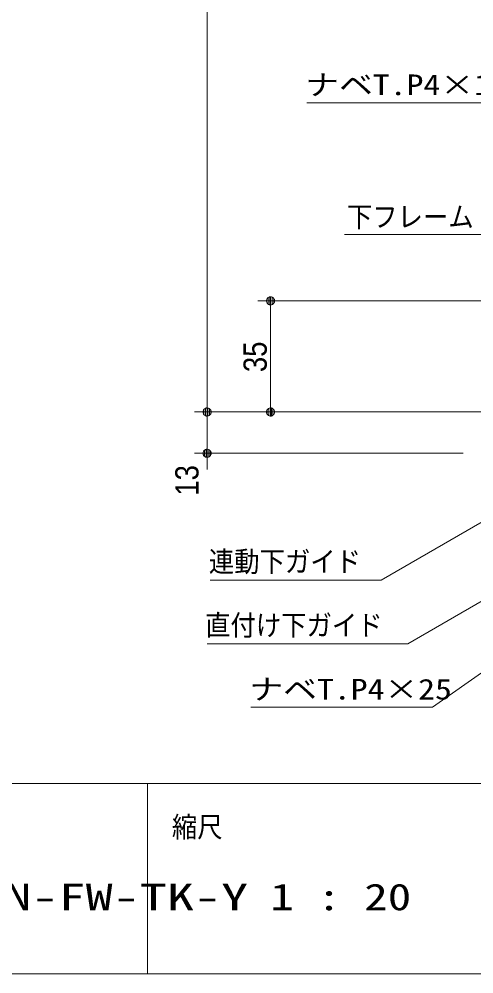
# Model space of a CAD drawing. Units: millimetres, scale not verified. Extents: x -6062 to 6062, y -3045 to 3045.
# Drawn here: x -90 to 627, y -2770 to -1266 of the extents above; entities that cross this region are included whole.
import ezdxf
from ezdxf.enums import TextEntityAlignment as Align

# ---------------------------------------------------------------- set-up
doc = ezdxf.new("R2010")
doc.units = ezdxf.units.MM
doc.header["$LTSCALE"] = 20
for name, color, linetype, lineweight in [('0-0_2寸法-1', 7, 'Continuous', 9), ('0-1_0', 7, 'Continuous', 9), ('0-2_2寸法-2', 7, 'Continuous', 9), ('0-3_2寸法-3', 7, 'Continuous', 9), ('0-5_1図面枠', 7, 'Continuous', 9)]:
    doc.layers.add(name, color=color, linetype=linetype, lineweight=lineweight)
doc.styles.add('ＭＳ ゴシック', font='')
doc.styles.add('ＭＳ Ｐゴシック', font='')
doc.styles.get('ＭＳ ゴシック').set_extended_font_data('MS Gothic')
doc.styles.get('ＭＳ Ｐゴシック').set_extended_font_data('MS PGothic')

# ---------------------------------------------------------------- blocks, each defined once
blk = doc.blocks.new('_Dot')
at = {"layer": '0-1_0'}
for p, q in [((-10, 0), (-20, 0)), ((9.78, 2), (-9.78, 2)), ((7.99, 6), (-7.99, 6)), ((9.16, -3.98), (-9.16, -3.98)), ((6, -7.98), (-6, -7.98))]:
    blk.add_line(p, q, dxfattribs=at)
for points in [[(10, 0), (9.92, 1.25), (9.69, 2.49), (9.3, 3.68), (8.76, 4.82), (8.09, 5.88), (7.29, 6.85), (6.37, 7.71), (5.36, 8.44), (4.26, 9.05), (3.09, 9.51), (1.87, 9.82), (0.63, 9.98), (-0.63, 9.98), (-1.87, 9.82), (-3.09, 9.51), (-4.26, 9.05), (-5.36, 8.44), (-6.37, 7.71), (-7.29, 6.85), (-8.09, 5.88), (-8.76, 4.82), (-9.3, 3.68), (-9.69, 2.49), (-9.92, 1.25), (-10, 0), (0, 0)], [(-10, 0), (-9.92, -1.25), (-9.69, -2.49), (-9.3, -3.68), (-8.76, -4.82), (-8.09, -5.88), (-7.29, -6.85), (-6.37, -7.71), (-5.36, -8.44), (-4.26, -9.05), (-3.09, -9.51), (-1.87, -9.82), (-0.63, -9.98), (0.63, -9.98), (1.87, -9.82), (3.09, -9.51), (4.26, -9.05), (5.36, -8.44), (6.37, -7.71), (7.29, -6.85), (8.09, -5.88), (8.76, -4.82), (9.3, -3.68), (9.69, -2.49), (9.92, -1.25), (10, 0), (0, 0)]]:
    blk.add_lwpolyline(points, close=True, dxfattribs=at)
blk = doc.blocks.new('グループ-139')
at = {"layer": '0-5_1図面枠'}
for p, q in [((-80000, -49400), (80000, -49400)), ((38000, -49400), (38000, -55400))]:
    blk.add_line(p, q, dxfattribs=at)
blk.add_lwpolyline([(-80000, 55400), (80000, 55400), (80000, -55400), (-80000, -55400)], close=True, dxfattribs=at)
blk = doc.blocks.new('図面枠')
at = {"layer": '0-5_1図面枠'}
blk.add_blockref('グループ-139', (0, 0), dxfattribs=at)
at = {"layer": '0-5_1図面枠', "style": 'ＭＳ ゴシック'}
for s, height, width, p in [('縮尺', 650.9, 0.9, (38765.5, -51291.3)), ('1 : 20', 836.9, 1.3, (41866.9, -53644.8))]:
    blk.add_text(s, height=height, dxfattribs=dict(at, width=width)).set_placement(p, align=Align.BOTTOM_LEFT)

msp = doc.modelspace()

# ---------------------------------------------------------------- linework, layer by layer
at = {"layer": '0-0_2寸法-1'}
for p, q in [((206.18, 802.53), (206.18, -1872.29)), ((811.18, -1710), (286.18, -1710)), ((306.18, -1872.29), (306.18, -1722.71)), ((286.18, -1885), (186.18, -1885)), ((804.68, -1885), (286.18, -1885))]:
    msp.add_line(p, q, dxfattribs=at)
at = {"layer": '0-2_2寸法-2'}
for p, q in [((206.18, -1872.29), (206.18, -1859.58)), ((286.18, -1885), (186.18, -1885)), ((206.18, -1885), (206.18, -1950)), ((609.68, -1950), (186.18, -1950)), ((206.18, -1962.71), (206.18, -1975.42))]:
    msp.add_line(p, q, dxfattribs=at)
at = {"layer": '0-3_2寸法-3'}
for points in [[(1016.68, -1610), (649.68, -1398.11), (363.38, -1398.11)], [(831.18, -1710), (649.68, -1605.21), (422.8, -1605.21)], [(869.68, -1925.25), (480.4, -2150), (211.08, -2150)], [(1054.68, -1942.75), (522.51, -2250), (206.5, -2250)], [(1072.18, -1992.5), (561.62, -2350), (275.32, -2350)]]:
    msp.add_lwpolyline(points, dxfattribs=at)

# ---------------------------------------------------------------- block references
at = {"layer": '0-0_2寸法-1', "xscale": 0.6356201, "yscale": 0.6356201}
for p, rotation in [((306.18, -1710), 90), ((206.18, -1885), 270), ((306.18, -1885), 270)]:
    msp.add_blockref('_Dot', p, dxfattribs=dict(at, rotation=rotation))
at = {"layer": '0-2_2寸法-2', "xscale": 0.6356201, "yscale": 0.6356201}
for p, rotation in [((206.18, -1885), 270), ((206.18, -1950), 90)]:
    msp.add_blockref('_Dot', p, dxfattribs=dict(at, rotation=rotation))
at = {"layer": '0-5_1図面枠', "xscale": 0.05, "yscale": 0.05}
msp.add_blockref('図面枠', (-1787.5, 0), dxfattribs=at)

# ---------------------------------------------------------------- texts
at = {"layer": '0-0_2寸法-1', "style": 'ＭＳ Ｐゴシック', "width": 0.9}
msp.add_text('35', height=36.66, rotation=90, dxfattribs=at).set_placement((311.24, -1822.09), align=Align.BOTTOM_LEFT)
at = {"layer": '0-2_2寸法-2', "style": 'ＭＳ Ｐゴシック', "width": 0.9}
msp.add_text('13', height=36.66, rotation=90, dxfattribs=at).set_placement((203.7, -2016.66), align=Align.BOTTOM_LEFT)
at = {"layer": '0-3_2寸法-3', "style": 'ＭＳ ゴシック'}
for s, width, p in [('ナベT.P4×14', 1.2, (360.88, -1395.72)), ('下フレーム', 0.9, (426.46, -1603.59)), ('連動下ガイド', 0.9, (208.98, -2146.66)), ('直付け下ガイド', 0.9, (203.05, -2246.83)), ('ナベT.P4×25', 1.2, (272.82, -2347.61))]:
    msp.add_text(s, height=32.55, dxfattribs=dict(at, width=width)).set_placement(p, align=Align.BOTTOM_LEFT)
at = {"layer": '0-5_1図面枠', "style": 'ＭＳ ゴシック', "width": 1.5}
msp.add_text('AXSC32-Z004L-N-FW-TK-Y', height=41.84, dxfattribs=at).set_placement((-668.24, -2682.24), align=Align.BOTTOM_LEFT)

doc.saveas('drawing.dxf')
